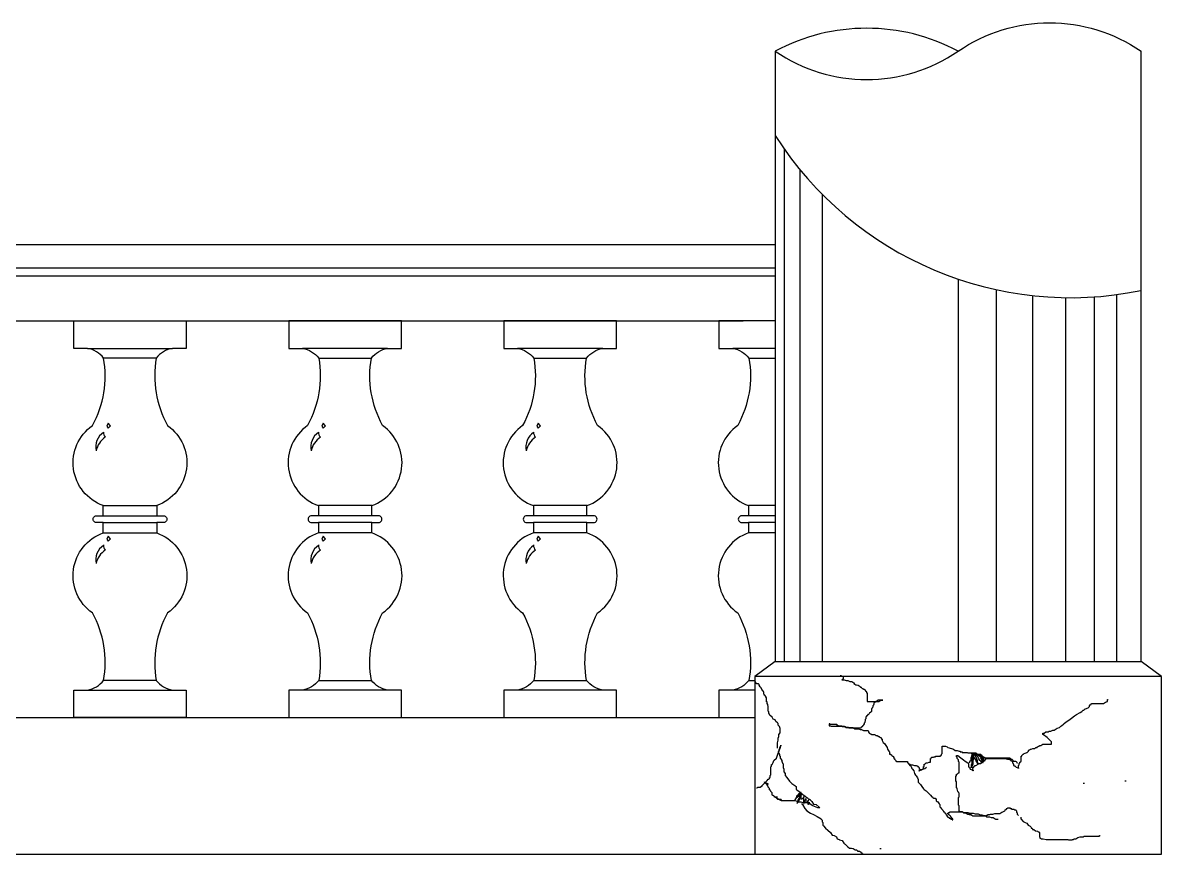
# Model space of a CAD drawing. Header units: metres. Extents: x 658 to 3991, y 3094 to 4311.
# Drawn here: x 2325 to 3991, y 3094 to 4311 of the extents above; entities that cross this region are included whole.
import ezdxf

# ---------------------------------------------------------------- set-up
doc = ezdxf.new("R2010")
doc.units = ezdxf.units.M
for name, color, linetype in [('2', 2, 'Continuous'), ('3', 3, 'Continuous'), ('4', 4, 'Continuous'), ('7', 7, 'Continuous')]:
    doc.layers.add(name, color=color, linetype=linetype)

msp = doc.modelspace()

# ---------------------------------------------------------------- hatches: boundary and pattern name
at = {"layer": '3'}
h = msp.add_hatch(dxfattribs=at)
h.set_pattern_fill('AR-SAND', scale=20)
h.paths.add_polyline_path([(3991.43, 3354.44), (3396.43, 3354.44), (3396.43, 3094.42), (3991.43, 3094.42)])
h.paths.add_polyline_path([(3518.1, 3281.46), (3507.2, 3281.46), (3506.3, 3282.37), (3504.48, 3282.37), (3504.48, 3285.09), (3505.39, 3285.09), (3506.3, 3284.18), (3515.38, 3284.18), (3515.38, 3283.27), (3517.19, 3283.27), (3517.19, 3282.37), (3518.1, 3282.37)])
h.paths.add_polyline_path([(3640.67, 3218.85), (3640.34, 3218.51), (3641.55, 3218.82), (3641.58, 3218.85)])
h.paths.add_polyline_path([(3712.3, 3243.2), (3712.72, 3243.2), (3712.72, 3242.78), (3713.14, 3242.37), (3713.14, 3241.95), (3713.97, 3240.69), (3714.81, 3239.85), (3714.81, 3239.02), (3715.23, 3238.6), (3716.07, 3236.92), (3716.49, 3235.67), (3717.33, 3234.41), (3719, 3232.32), (3719.42, 3231.06), (3720.26, 3228.55), (3721.1, 3227.29), (3721.52, 3226.03), (3721.52, 3227.71), (3721.1, 3228.13), (3721.1, 3228.97), (3720.68, 3229.38), (3720.68, 3231.9), (3720.26, 3232.32), (3720.26, 3233.15), (3719.84, 3233.57), (3719.84, 3234.41), (3719, 3235.67), (3719, 3236.08), (3718.58, 3236.5), (3718.58, 3236.92), (3718.16, 3237.34), (3717.74, 3237.76), (3717.74, 3238.18), (3716.91, 3239.02), (3716.91, 3239.02), (3717.74, 3238.18), (3717.74, 3237.76), (3719, 3236.5), (3719, 3235.67), (3719.84, 3234.41), (3719.84, 3233.57), (3720.26, 3233.15), (3720.26, 3232.32), (3720.68, 3231.9), (3720.68, 3229.38), (3721.1, 3228.97), (3721.1, 3228.13), (3721.52, 3227.71), (3721.52, 3225.67), (3721.62, 3225.73), (3721.1, 3227.29), (3720.26, 3228.55), (3719.42, 3231.06), (3719, 3232.32), (3717.33, 3234.41), (3716.49, 3235.67), (3716.07, 3236.92), (3715.23, 3238.6), (3714.39, 3239.43), (3714.39, 3240.27), (3713.97, 3240.69), (3713.14, 3241.95), (3713.14, 3242.37), (3712.3, 3243.2), (3712.3, 3243.2), (3712.3, 3242.37), (3713.14, 3239.85), (3713.55, 3238.6), (3714.39, 3237.34), (3714.81, 3236.08), (3714.81, 3231.9), (3714.39, 3231.48), (3714.39, 3225.2), (3713.55, 3224.36), (3713.55, 3223.1), (3713.14, 3222.68), (3712.72, 3222.27), (3712.72, 3221.43), (3712.3, 3221.43), (3712.3, 3222.68), (3712.72, 3225.2), (3713.55, 3227.29), (3713.55, 3237.34), (3712.72, 3238.18), (3712.3, 3237.76), (3712.3, 3236.92), (3711.46, 3235.25), (3711.46, 3231.48), (3711.04, 3231.06), (3711.04, 3230.22), (3710.2, 3230.22), (3710.2, 3229.8), (3709.78, 3229.8), (3709.78, 3228.55), (3709.36, 3228.55), (3709.36, 3228.97), (3709.78, 3228.97), (3709.78, 3230.22), (3710.62, 3230.22), (3710.62, 3230.64), (3711.46, 3231.48), (3711.46, 3235.25), (3712.3, 3236.92), (3712.3, 3237.76), (3712.72, 3238.18), (3712.72, 3238.6), (3713.55, 3237.76), (3713.55, 3227.29), (3712.72, 3225.2), (3712.3, 3222.68), (3712.3, 3221.85), (3713.55, 3223.1), (3713.55, 3224.78), (3714.39, 3225.62), (3714.39, 3231.48), (3714.81, 3231.9), (3714.81, 3236.08), (3714.39, 3237.34), (3713.55, 3238.6), (3713.14, 3239.85), (3712.3, 3242.37), (3712.3, 3243.2)])
h.paths.add_polyline_path([(3430.71, 3244.81), (3430.71, 3247.53), (3431.61, 3247.53), (3431.61, 3250.25), (3432.52, 3251.16), (3432.52, 3252.06), (3433.43, 3252.97), (3432.52, 3249.34)])
h.paths.add_polyline_path([(3461.25, 3183.15), (3460.95, 3182.25), (3461.85, 3182.25), (3462.16, 3183.15)])

# ---------------------------------------------------------------- linework, layer by layer
for p, q in [((3635.38, 3217.28), (3644.3, 3219.5)), ((3644.3, 3219.5), (3646.53, 3221.73))]:
    msp.add_line(p, q)
at = {"layer": '2'}
msp.add_line((3425.41, 3376.34), (3960.41, 3376.34), dxfattribs=at)
for points in [[(3425.41, 4269.25), (3425.41, 3376.34), (3395.41, 3354.44), (3395.41, 3094.42), (3990.41, 3094.42), (3990.41, 3354.44), (3960.41, 3376.34), (3960.41, 4269.25)], [(1253.24, 3294.42), (3348.29, 3294.42)], [(658.24, 3094.42), (3990.41, 3094.42)]]:
    msp.add_lwpolyline(points, dxfattribs=at)
at = {"layer": '3'}
for p, q in [((3438.51, 4126.22), (3438.51, 3376.34)), ((3461.25, 4096.23), (3461.25, 3376.34)), ((3494.12, 4059.78), (3494.12, 3376.34)), ((1223.24, 3952.33), (3425.41, 3952.33)), ((1223.24, 3940.33), (3425.41, 3940.33)), ((3692.91, 3935.67), (3692.91, 3376.34)), ((3748.53, 3920.24), (3748.53, 3376.34)), ((3801.72, 3911.58), (3801.72, 3376.34)), ((3850.15, 3908.6), (3850.15, 3376.34)), ((3891.7, 3909.71), (3891.7, 3376.34)), ((3924.58, 3912.99), (3924.58, 3376.34)), ((2520.12, 3820.28), (2443.12, 3820.28)), ((2757.72, 3820.28), (2834.72, 3820.28)), ((3072.32, 3820.28), (3149.32, 3820.28)), ((3386.91, 3820.28), (3425.41, 3820.28)), ((2442.53, 3589.42), (2520.72, 3589.42)), ((2835.31, 3589.42), (2757.12, 3589.42)), ((3149.91, 3589.42), (3071.72, 3589.42)), ((3425.41, 3589.42), (3386.32, 3589.42)), ((2442.53, 3579.42), (2520.72, 3579.42)), ((2835.31, 3579.42), (2757.12, 3579.42)), ((3149.91, 3579.42), (3071.72, 3579.42)), ((3425.41, 3579.42), (3386.32, 3579.42)), ((2520.12, 3348.56), (2443.12, 3348.56)), ((2757.72, 3348.56), (2834.72, 3348.56)), ((3072.32, 3348.56), (3149.32, 3348.56)), ((3386.91, 3348.56), (3395.41, 3348.56))]:
    msp.add_line(p, q, dxfattribs=at)
msp.add_lwpolyline([(3692.91, 4269.25, 0.25), (3425.41, 4269.25, 0.31), (3692.91, 4269.25, -0.31), (3960.41, 4269.25, -0.31)], format="xyb", dxfattribs=at)
for points in [[(2447.76, 3720.43), (2449.57, 3717.4), (2452.9, 3721.03), (2449.57, 3724.96), (2447.76, 3720.43)], [(2762.35, 3720.43), (2764.17, 3717.4), (2767.5, 3721.03), (2764.17, 3724.96), (2762.35, 3720.43)], [(3076.95, 3720.43), (3078.77, 3717.4), (3082.1, 3721.03), (3078.77, 3724.96), (3076.95, 3720.43)], [(2447.76, 3555.21), (2449.57, 3552.18), (2452.9, 3555.81), (2449.57, 3559.74), (2447.76, 3555.21)], [(2762.35, 3555.21), (2764.17, 3552.18), (2767.5, 3555.81), (2764.17, 3559.74), (2762.35, 3555.21)], [(3076.95, 3555.21), (3078.77, 3552.18), (3082.1, 3555.81), (3078.77, 3559.74), (3076.95, 3555.21)], [(3560.44, 3329.13), (3560.44, 3330.04), (3559.54, 3330.04), (3559.54, 3331.85), (3558.63, 3331.85), (3558.63, 3332.76), (3557.72, 3332.76), (3557.72, 3333.66), (3556.81, 3333.66), (3556.81, 3334.57), (3555.91, 3334.57), (3555.91, 3335.48), (3555, 3335.48), (3554.09, 3336.38), (3553.18, 3336.38), (3552.28, 3337.29), (3551.37, 3338.2), (3550.46, 3338.2), (3549.56, 3339.1), (3546.83, 3340.92), (3544.11, 3341.82), (3543.2, 3341.82), (3542.3, 3342.73), (3541.39, 3342.73), (3541.39, 3344.54), (3540.48, 3344.54), (3539.58, 3345.45), (3538.67, 3345.45), (3537.76, 3346.36), (3535.04, 3346.36), (3532.32, 3348.17), (3529.6, 3348.17), (3526.87, 3349.08), (3523.25, 3349.08), (3523.25, 3349.98), (3524.15, 3349.98), (3524.15, 3350.89), (3525.06, 3350.89), (3525.06, 3353.61), (3524.15, 3353.61), (3524.15, 3354.52), (3522.34, 3354.52), (3522.34, 3355.42), (3521.43, 3355.42), (3521.43, 3356.33)], [(3428.89, 3249.34), (3428.89, 3257.5), (3429.8, 3261.13), (3429.8, 3263.85), (3430.71, 3266.57), (3430.71, 3269.29), (3432.52, 3272.01), (3432.52, 3278.36), (3431.61, 3281.08), (3429.8, 3282.89), (3429.8, 3285.61), (3428.89, 3286.52), (3426.17, 3288.33), (3425.26, 3291.05), (3422.54, 3291.96), (3420.73, 3294.68), (3418, 3297.4), (3417.1, 3298.3), (3417.1, 3299.21), (3416.19, 3300.12), (3416.19, 3302.84), (3415.28, 3303.74), (3415.28, 3311), (3414.38, 3311.9), (3414.38, 3313.72), (3413.47, 3313.72), (3413.47, 3317.34), (3412.56, 3317.34), (3412.56, 3323.69), (3411.65, 3323.69), (3411.65, 3325.5), (3410.75, 3325.5), (3410.75, 3326.41), (3409.84, 3326.41), (3409.84, 3327.32), (3408.93, 3328.22), (3408.93, 3331.85), (3408.02, 3331.85), (3408.02, 3332.76), (3407.12, 3332.76), (3407.12, 3333.66), (3406.21, 3333.66), (3406.21, 3334.57), (3404.4, 3338.2), (3403.49, 3339.1), (3401.67, 3341.82), (3401.67, 3342.73), (3400.77, 3343.64), (3398.05, 3343.64), (3398.05, 3344.54), (3396.23, 3344.54), (3396.23, 3346.36), (3397.14, 3346.36)], [(3559.86, 3329.55), (3559.86, 3317.75), (3577.12, 3317.75), (3579.84, 3319.57), (3582.56, 3319.57), (3576.21, 3319.57), (3573.48, 3317.75), (3572.58, 3317.75), (3571.67, 3316.85), (3570.76, 3316.85), (3570.76, 3315.94), (3569.85, 3315.94), (3569.85, 3313.22), (3568.94, 3313.22), (3568.94, 3312.31), (3568.04, 3311.4), (3568.04, 3309.59), (3567.13, 3308.68), (3567.13, 3307.77), (3566.22, 3306.87), (3566.22, 3303.24), (3565.31, 3302.33), (3563.5, 3300.51), (3562.59, 3299.61), (3561.68, 3298.7), (3560.77, 3298.7), (3560.77, 3297.79), (3559.86, 3297.79), (3559.86, 3296.88), (3558.96, 3296.88), (3558.96, 3295.07), (3558.05, 3295.07), (3558.05, 3292.35), (3557.14, 3291.44), (3557.14, 3288.72), (3556.23, 3287.81), (3556.23, 3286.9), (3555.32, 3286), (3555.32, 3284.18), (3554.42, 3284.18), (3554.42, 3283.27), (3553.51, 3282.37), (3553.51, 3281.46), (3552.6, 3281.46), (3552.6, 3280.55), (3551.69, 3280.55), (3551.69, 3279.64), (3550.78, 3279.64), (3550.78, 3278.74), (3533.53, 3278.74), (3532.63, 3279.64), (3528.99, 3279.64), (3528.09, 3280.55), (3523.55, 3280.55), (3522.64, 3281.46), (3518.1, 3281.46), (3518.1, 3282.37), (3517.19, 3282.37), (3517.19, 3283.27), (3515.38, 3283.27), (3515.38, 3284.18), (3506.3, 3284.18), (3505.39, 3285.09), (3504.48, 3285.09), (3504.48, 3282.37), (3506.3, 3282.37), (3507.2, 3281.46), (3526.27, 3281.46), (3528.99, 3279.64), (3538.98, 3279.64), (3541.71, 3277.83), (3547.15, 3277.83), (3549.88, 3276.92), (3551.69, 3276.92), (3554.42, 3275.11), (3560.77, 3275.11), (3561.68, 3274.2), (3561.68, 3272.39), (3562.59, 3272.39), (3562.59, 3271.48), (3563.5, 3271.48), (3564.4, 3270.57), (3565.31, 3270.57), (3566.22, 3269.66), (3570.76, 3269.66), (3571.67, 3268.76), (3572.58, 3267.85), (3574.39, 3267.85), (3575.3, 3266.94), (3577.12, 3266.94), (3577.12, 3266.03), (3578.02, 3266.03), (3578.93, 3265.13), (3579.84, 3265.13), (3580.75, 3264.22), (3580.75, 3262.4), (3581.65, 3262.4), (3581.65, 3260.59), (3583.47, 3257.87), (3585.29, 3256.05), (3588.92, 3250.61), (3589.83, 3247.89), (3591.64, 3245.16), (3592.55, 3244.26), (3592.55, 3240.63), (3594.37, 3240.63), (3594.37, 3239.72), (3595.27, 3239.72), (3595.27, 3238.81), (3596.18, 3238.81), (3597.09, 3237.9), (3598, 3237.9), (3598, 3237), (3598.91, 3237), (3598.91, 3234.28), (3599.81, 3234.28), (3599.81, 3233.37), (3600.72, 3232.46), (3601.63, 3231.55), (3601.63, 3230.65), (3602.54, 3230.65), (3602.54, 3229.74), (3618.88, 3229.74), (3618.88, 3227.92), (3619.79, 3227.92), (3619.79, 3227.02), (3620.7, 3227.02), (3620.7, 3226.11), (3622.51, 3224.29), (3623.42, 3223.39), (3624.33, 3222.48), (3625.24, 3219.76), (3626.14, 3218.85), (3627.96, 3216.13), (3628.87, 3212.5), (3630.68, 3209.78), (3631.59, 3208.87), (3633.41, 3206.15), (3634.32, 3203.42), (3634.32, 3199.79), (3637.95, 3196.16), (3639.76, 3193.44), (3642.49, 3189.81), (3643.39, 3188.91), (3646.12, 3187.09), (3647.03, 3186.18), (3648.84, 3184.37), (3652.47, 3180.74), (3654.29, 3178.02), (3655.2, 3178.02), (3655.2, 3177.11), (3656.11, 3177.11), (3657.01, 3176.2), (3659.74, 3176.2), (3659.74, 3175.29), (3660.65, 3175.29), (3660.65, 3172.57), (3661.55, 3171.67), (3662.46, 3171.67), (3663.37, 3170.76), (3665.19, 3168.04), (3666.09, 3167.13), (3666.09, 3163.5), (3667, 3162.59), (3668.82, 3160.78), (3669.73, 3159.87), (3670.63, 3158.96), (3670.63, 3158.05), (3671.54, 3157.15), (3671.54, 3156.24), (3672.45, 3156.24), (3673.36, 3155.33), (3673.36, 3154.42), (3674.26, 3154.42), (3674.26, 3153.52), (3675.17, 3153.52), (3675.17, 3152.61), (3676.08, 3151.7), (3676.08, 3150.8), (3676.99, 3150.8), (3676.99, 3148.98), (3677.9, 3148.98), (3678.8, 3148.07), (3679.71, 3148.07), (3679.71, 3147.17), (3681.53, 3147.17), (3681.53, 3146.26), (3682.44, 3146.26), (3682.44, 3145.35), (3684.25, 3145.35), (3684.25, 3144.44), (3685.16, 3144.44), (3685.16, 3146.26), (3684.25, 3146.26), (3684.25, 3147.17), (3683.34, 3147.17), (3683.34, 3148.07), (3682.44, 3148.98), (3682.44, 3149.89), (3681.53, 3149.89), (3679.71, 3151.7), (3678.8, 3151.7), (3678.8, 3153.52), (3677.9, 3153.52), (3677.9, 3154.42), (3678.8, 3154.42), (3678.8, 3155.33), (3680.62, 3155.33), (3680.62, 3156.24), (3698.78, 3156.24), (3703.32, 3155.33), (3707.86, 3155.33), (3708.77, 3154.42), (3715.12, 3154.42), (3717.85, 3153.52), (3722.39, 3153.52), (3725.11, 3151.7), (3727.83, 3151.7), (3730.56, 3150.8), (3732.37, 3150.8), (3735.1, 3148.98), (3738.73, 3148.98), (3741.45, 3148.07), (3744.18, 3148.07), (3746.9, 3146.26), (3747.81, 3145.35), (3751.44, 3145.35)], [(3781.4, 3150.8), (3780.49, 3151.7), (3780.49, 3152.61), (3779.59, 3152.61), (3779.59, 3154.42), (3778.68, 3155.33), (3778.68, 3157.15), (3777.77, 3158.05), (3777.77, 3158.96), (3775.95, 3158.96), (3775.05, 3159.87), (3771.41, 3159.87), (3771.41, 3160.78), (3769.6, 3160.78), (3769.6, 3161.68), (3765.06, 3161.68), (3764.15, 3160.78), (3763.24, 3160.78), (3763.24, 3159.87), (3761.43, 3158.05), (3760.52, 3157.15), (3756.89, 3155.33), (3754.16, 3153.52), (3745.99, 3153.52), (3743.27, 3152.61), (3739.64, 3152.61), (3738.73, 3151.7), (3736, 3151.7), (3736, 3150.8), (3734.19, 3150.8), (3733.28, 3149.89), (3714.21, 3149.89), (3713.31, 3150.8), (3712.4, 3150.8), (3712.4, 3151.7), (3709.67, 3151.7), (3708.77, 3152.61), (3706.95, 3152.61), (3706.04, 3153.52), (3705.13, 3153.52), (3704.23, 3154.42), (3701.5, 3154.42), (3698.78, 3156.24), (3696.06, 3156.24), (3695.15, 3157.15), (3694.24, 3157.15), (3694.24, 3165.31), (3693.33, 3166.22), (3693.33, 3177.11), (3694.24, 3178.02), (3694.24, 3183.46), (3693.33, 3184.37), (3693.33, 3185.28), (3692.42, 3186.18), (3691.52, 3189.81), (3691.52, 3190.72), (3690.61, 3191.63), (3690.61, 3200.7), (3689.7, 3200.7), (3689.7, 3208.87), (3690.61, 3208.87), (3690.61, 3211.59), (3691.52, 3211.59), (3692.42, 3212.5), (3693.33, 3213.41), (3694.24, 3213.41), (3694.24, 3228.83), (3693.33, 3229.74), (3693.33, 3232.46), (3691.52, 3234.28), (3691.52, 3236.09), (3690.61, 3237), (3690.61, 3238.81), (3692.42, 3238.81), (3696.96, 3235.18), (3700.6, 3232.46), (3703.32, 3230.65), (3706.95, 3227.92), (3707.86, 3227.02), (3707.86, 3222.48), (3708.77, 3221.57), (3709.67, 3221.57), (3710.58, 3218.85), (3713.31, 3217.94), (3714.21, 3217.94), (3715.12, 3217.03), (3715.12, 3216.13), (3714.21, 3216.13), (3714.21, 3219.76), (3715.12, 3220.66), (3715.12, 3221.57), (3716.03, 3221.57), (3716.03, 3222.48), (3716.94, 3222.48), (3716.94, 3223.39), (3717.85, 3224.29), (3718.75, 3224.29), (3722.39, 3226.11), (3723.29, 3227.02), (3726.02, 3227.02), (3726.93, 3227.92), (3729.65, 3229.74), (3731.47, 3231.55), (3732.37, 3231.55), (3732.37, 3232.46), (3733.28, 3233.37), (3733.28, 3234.28), (3760.52, 3234.28), (3765.06, 3233.37), (3768.69, 3233.37), (3768.69, 3232.46), (3769.6, 3232.46), (3769.6, 3231.55), (3770.51, 3231.55), (3771.41, 3230.65), (3772.32, 3230.65), (3772.32, 3227.92), (3773.23, 3227.02), (3773.23, 3226.11), (3774.14, 3226.11), (3774.14, 3224.29), (3775.05, 3223.39), (3775.95, 3223.39), (3777.77, 3221.57), (3780.49, 3220.66), (3781.4, 3220.66), (3781.4, 3219.76), (3781.4, 3224.29), (3782.31, 3225.2), (3782.31, 3227.02), (3783.22, 3227.92), (3783.22, 3228.83), (3784.13, 3228.83), (3784.13, 3229.74), (3785.03, 3229.74), (3785.03, 3237.9), (3785.94, 3237.9), (3785.94, 3238.81), (3786.85, 3239.72), (3787.76, 3240.63), (3788.67, 3240.63), (3789.57, 3241.53), (3792.3, 3242.44), (3793.21, 3243.35), (3794.11, 3243.35), (3795.02, 3244.26), (3795.93, 3245.16), (3795.93, 3246.07), (3796.84, 3246.98), (3797.74, 3246.98), (3798.65, 3247.89), (3799.56, 3247.89), (3802.28, 3248.79), (3805.01, 3248.79), (3805.92, 3249.7), (3806.82, 3250.61), (3808.64, 3250.61), (3808.64, 3251.52), (3809.55, 3251.52), (3810.46, 3252.42), (3811.36, 3252.42), (3812.27, 3253.33), (3814.09, 3253.33), (3816.81, 3255.14), (3829.52, 3255.14), (3829.52, 3258.77), (3826.8, 3261.5), (3823.17, 3265.13), (3817.72, 3268.76), (3816.81, 3269.66), (3816.81, 3271.48), (3818.63, 3271.48), (3821.35, 3273.29), (3824.98, 3273.29), (3825.89, 3274.2), (3828.61, 3274.2), (3831.34, 3276.01), (3834.06, 3276.01), (3834.97, 3276.92), (3837.69, 3278.74), (3841.33, 3279.64), (3843.14, 3281.46), (3844.05, 3282.37), (3847.68, 3285.09), (3848.59, 3286), (3852.22, 3288.72), (3854.95, 3290.53), (3858.58, 3293.26), (3863.12, 3296.88), (3865.84, 3298.7), (3871.29, 3301.42), (3874.01, 3303.24), (3875.83, 3305.05), (3876.74, 3305.05), (3877.64, 3305.96), (3878.55, 3306.87), (3879.46, 3306.87), (3883.09, 3308.68), (3884.91, 3310.5), (3884.91, 3311.4), (3886.72, 3313.22), (3887.63, 3313.22), (3887.63, 3314.13), (3888.54, 3315.03), (3905.79, 3315.03), (3908.51, 3316.85), (3911.24, 3317.75), (3911.24, 3320.48), (3912.15, 3320.48)], [(3398.05, 3191.31), (3398.95, 3191.31), (3399.86, 3192.22), (3403.49, 3192.22), (3405.3, 3194.03), (3406.21, 3194.03), (3406.21, 3194.94), (3408.02, 3196.75), (3411.65, 3200.38), (3412.56, 3201.29), (3413.47, 3202.19), (3415.28, 3204.01), (3416.19, 3204.01), (3417.1, 3204.91), (3417.1, 3206.73), (3418, 3206.73), (3418, 3209.45), (3418.91, 3210.35), (3418.91, 3222.14), (3419.82, 3223.05), (3419.82, 3225.77), (3420.73, 3225.77), (3422.54, 3228.49), (3423.45, 3231.21), (3427.08, 3234.83), (3428.89, 3239.37), (3430.71, 3244.81), (3432.52, 3249.34), (3433.43, 3252.97), (3433.43, 3253.88), (3433.43, 3252.97), (3432.52, 3252.06), (3432.52, 3251.16), (3431.61, 3250.25), (3431.61, 3247.53), (3430.71, 3247.53), (3430.71, 3244.81), (3429.8, 3244.81), (3429.8, 3243), (3431.61, 3240.27), (3431.61, 3238.46), (3432.52, 3237.55), (3432.52, 3234.83), (3433.43, 3233.93), (3435.24, 3231.21), (3435.24, 3230.3), (3436.15, 3227.58), (3437.06, 3226.67), (3437.06, 3221.23), (3437.96, 3218.51), (3437.96, 3214.89), (3439.78, 3212.17), (3439.78, 3209.45), (3442.5, 3206.73), (3446.13, 3201.29), (3449.76, 3197.66), (3454.29, 3194.94), (3455.2, 3194.03), (3456.11, 3193.13), (3456.11, 3189.5), (3457.02, 3188.59), (3460.65, 3185.87), (3461.55, 3184.97), (3465.18, 3182.25), (3466.09, 3181.34), (3468.81, 3179.53), (3469.72, 3178.62), (3472.44, 3176.81), (3473.35, 3175.9), (3474.25, 3174.99), (3476.07, 3174.99), (3476.07, 3174.09), (3476.98, 3173.18), (3477.88, 3172.27), (3478.79, 3171.37), (3481.51, 3167.74), (3485.14, 3166.83), (3489.68, 3163.21), (3490.58, 3162.3), (3487.86, 3162.3), (3485.14, 3163.21), (3480.6, 3165.02), (3475.16, 3168.65), (3472.44, 3169.55), (3469.72, 3169.55), (3467, 3171.37), (3467, 3168.65), (3467.9, 3168.65), (3467, 3169.55), (3466.09, 3169.55), (3463.37, 3170.46), (3459.74, 3170.46), (3455.2, 3172.27), (3434.34, 3172.27), (3431.61, 3174.09), (3428.89, 3174.99), (3427.98, 3175.9), (3427.98, 3178.62), (3427.98, 3175.9), (3428.89, 3174.99), (3433.43, 3174.99), (3434.34, 3174.09), (3431.61, 3174.09), (3430.71, 3174.99), (3429.8, 3174.99), (3428.89, 3175.9), (3427.98, 3175.9), (3427.98, 3176.81), (3426.17, 3176.81), (3426.17, 3177.71), (3424.36, 3177.71), (3424.36, 3178.62), (3423.45, 3179.53), (3422.54, 3179.53), (3422.54, 3180.43), (3421.63, 3180.43), (3421.63, 3181.34), (3420.73, 3181.34), (3420.73, 3184.06), (3418.91, 3185.87), (3418.91, 3186.78), (3418, 3187.69), (3418, 3188.59), (3417.1, 3188.59), (3417.1, 3190.41), (3416.19, 3191.31), (3415.28, 3192.22), (3415.28, 3193.13), (3414.38, 3194.03), (3414.38, 3194.94), (3413.47, 3194.94), (3413.47, 3195.85), (3411.65, 3197.66), (3410.75, 3198.57), (3409.84, 3199.47), (3409.84, 3200.38), (3409.84, 3199.47), (3410.75, 3199.47), (3410.75, 3198.57), (3412.56, 3198.57), (3412.56, 3197.66), (3414.38, 3197.66), (3415.28, 3196.75), (3414.38, 3196.75)], [(3621.6, 3226.11), (3622.51, 3226.11), (3623.42, 3225.2), (3626.14, 3225.2), (3628.87, 3224.29), (3631.59, 3224.29), (3632.5, 3223.39), (3633.41, 3223.39), (3633.41, 3222.48), (3634.32, 3222.48), (3635.22, 3221.57), (3635.22, 3220.66), (3636.13, 3220.66), (3636.13, 3219.76), (3637.04, 3218.85), (3637.04, 3216.13), (3635.22, 3216.13), (3636.13, 3216.13), (3638.86, 3217.94), (3639.76, 3217.94), (3640.67, 3218.85), (3641.58, 3218.85), (3642.49, 3219.76), (3642.49, 3222.48), (3643.39, 3222.48), (3643.39, 3226.11), (3644.3, 3226.11), (3645.21, 3227.02), (3646.12, 3227.92), (3647.93, 3227.92), (3650.66, 3228.83), (3652.47, 3228.83), (3652.47, 3234.28), (3653.38, 3234.28), (3653.38, 3235.18), (3654.29, 3236.09), (3657.01, 3236.09), (3657.92, 3237), (3659.74, 3237), (3659.74, 3237.9), (3667, 3237.9), (3667, 3238.81), (3667.91, 3238.81), (3668.82, 3239.72), (3668.82, 3240.63), (3669.73, 3241.53), (3669.73, 3252.42), (3674.26, 3252.42), (3676.99, 3251.52), (3677.9, 3250.61), (3683.34, 3248.79), (3686.07, 3247.89), (3688.79, 3246.07), (3691.52, 3246.07), (3694.24, 3245.16), (3696.06, 3245.16), (3696.06, 3244.26), (3698.78, 3244.26), (3698.78, 3243.35), (3706.04, 3243.35), (3706.95, 3242.44), (3718.75, 3242.44), (3721.48, 3240.63), (3726.02, 3240.63), (3726.02, 3239.72), (3726.93, 3239.72), (3727.83, 3238.81), (3728.74, 3237.9), (3729.65, 3237), (3730.56, 3237), (3730.56, 3236.09), (3731.47, 3235.18), (3732.37, 3235.18), (3728.74, 3235.18), (3768.69, 3235.18), (3768.69, 3234.28), (3769.6, 3234.28), (3770.51, 3233.37), (3771.41, 3233.37), (3772.32, 3232.46), (3773.23, 3231.55), (3774.14, 3230.65), (3776.86, 3230.65), (3777.77, 3229.74), (3778.68, 3228.83), (3778.68, 3227.92), (3779.59, 3227.92)], [(3728.22, 3237.76), (3728.64, 3237.76), (3728.64, 3237.34), (3729.06, 3236.92), (3729.06, 3235.67), (3729.48, 3235.25), (3729.48, 3233.99), (3729.9, 3233.57), (3729.9, 3232.32), (3730.31, 3231.9), (3730.31, 3231.48), (3731.15, 3231.48), (3731.15, 3231.06), (3729.9, 3231.06), (3729.06, 3232.32), (3729.06, 3232.73), (3728.64, 3233.15), (3728.22, 3233.57), (3728.22, 3233.99), (3727.8, 3234.41), (3726.96, 3235.67), (3726.96, 3236.5), (3726.54, 3236.92), (3726.54, 3237.34), (3726.12, 3237.76), (3725.71, 3238.18), (3725.29, 3239.43), (3724.03, 3239.85), (3723.61, 3240.27), (3723.19, 3240.27), (3722.77, 3240.69), (3722.77, 3240.27), (3723.19, 3240.27), (3724.45, 3239.85), (3724.87, 3239.43), (3726.54, 3238.18), (3727.8, 3237.34), (3728.22, 3236.92), (3728.64, 3236.5), (3728.64, 3231.9), (3729.06, 3231.9), (3729.06, 3228.55), (3729.48, 3228.55), (3729.48, 3228.97), (3729.06, 3229.38), (3728.22, 3231.48), (3727.8, 3232.73), (3726.12, 3235.25), (3725.71, 3236.5), (3725.29, 3236.92), (3724.87, 3237.34), (3724.45, 3237.76), (3724.03, 3237.76), (3723.61, 3238.18), (3723.19, 3238.18), (3722.77, 3238.6), (3722.35, 3239.02), (3721.93, 3239.02), (3720.68, 3239.85), (3720.26, 3240.27), (3719.84, 3240.27), (3719.84, 3240.69), (3719, 3240.69), (3719, 3241.11), (3718.58, 3241.11), (3719, 3241.11), (3719.42, 3240.69), (3721.93, 3239.85), (3723.19, 3239.43), (3725.71, 3237.76), (3726.12, 3237.34), (3726.96, 3236.5), (3726.96, 3235.67), (3727.38, 3235.67), (3727.38, 3233.57), (3727.8, 3233.57), (3727.8, 3230.22), (3728.22, 3229.8), (3728.22, 3228.55), (3727.38, 3228.55), (3726.96, 3228.97), (3726.12, 3230.22), (3724.87, 3231.48), (3723.19, 3233.99), (3722.35, 3236.08), (3720.68, 3237.76), (3720.26, 3238.18), (3719, 3239.02), (3719, 3239.43), (3718.58, 3239.85), (3718.16, 3239.85), (3717.74, 3240.27), (3717.33, 3240.27), (3717.33, 3240.69), (3716.91, 3240.69), (3716.49, 3241.11), (3716.07, 3241.11), (3715.65, 3241.53), (3715.23, 3241.53), (3715.23, 3241.95), (3714.39, 3241.95), (3714.39, 3242.37), (3713.97, 3242.37), (3713.97, 3242.78), (3713.97, 3241.95), (3714.39, 3241.53), (3714.81, 3241.11), (3715.65, 3239.85), (3716.91, 3239.02), (3717.33, 3238.6), (3717.74, 3238.18), (3717.74, 3237.76), (3718.16, 3237.34), (3718.58, 3236.92), (3718.58, 3236.5), (3719, 3236.08), (3719, 3235.67), (3719.84, 3234.41), (3719.84, 3233.57), (3720.26, 3233.15), (3720.26, 3232.32), (3720.68, 3231.9), (3720.68, 3229.38), (3721.1, 3228.97), (3721.1, 3228.13), (3721.52, 3227.71), (3721.52, 3226.03), (3721.1, 3227.29), (3720.26, 3228.55), (3719.42, 3231.06), (3719, 3232.32), (3717.33, 3234.41), (3716.49, 3235.67), (3716.07, 3236.92), (3715.23, 3238.6), (3714.81, 3239.02), (3714.81, 3239.43), (3714.39, 3239.85), (3714.39, 3240.27), (3713.97, 3240.69), (3713.14, 3241.95), (3713.14, 3242.37), (3712.72, 3242.78), (3712.72, 3243.2), (3712.3, 3243.2), (3712.3, 3242.37), (3713.14, 3239.85), (3713.55, 3238.6), (3714.39, 3237.34), (3714.81, 3236.08), (3714.81, 3231.9), (3714.39, 3231.48), (3714.39, 3225.62), (3713.97, 3225.2), (3713.97, 3224.78), (3713.55, 3224.36), (3713.55, 3223.1), (3713.14, 3222.68), (3712.72, 3222.27), (3712.72, 3221.43), (3712.3, 3221.43), (3712.3, 3220.59), (3712.3, 3222.68), (3712.72, 3225.2), (3713.55, 3227.29), (3713.55, 3237.34), (3713.14, 3237.76), (3713.14, 3238.18), (3712.72, 3238.6), (3712.72, 3238.18), (3712.3, 3237.76), (3712.3, 3236.92), (3711.46, 3235.25), (3711.46, 3231.48), (3711.04, 3231.06), (3711.04, 3230.64), (3710.62, 3230.64), (3710.62, 3230.22), (3710.2, 3230.22), (3710.2, 3229.8), (3709.78, 3229.8), (3709.78, 3228.97), (3709.36, 3228.97), (3709.36, 3228.55), (3708.94, 3228.55), (3708.94, 3228.13)], [(3475.16, 3170.46), (3475.16, 3167.74), (3474.25, 3167.74), (3474.25, 3166.83), (3473.35, 3166.83), (3473.35, 3173.18), (3473.35, 3172.27), (3472.44, 3171.37), (3472.44, 3169.55), (3470.62, 3169.55), (3470.62, 3175.9), (3469.72, 3174.99), (3469.72, 3174.09), (3468.81, 3173.18), (3467.9, 3172.27), (3467.9, 3171.37), (3467, 3171.37), (3467, 3170.46), (3467, 3178.62), (3467, 3177.71), (3466.09, 3176.81), (3465.18, 3175.9), (3464.27, 3174.99), (3463.37, 3174.99), (3463.37, 3183.15), (3463.37, 3181.34), (3461.55, 3175.9), (3459.74, 3173.18), (3458.83, 3170.46), (3457.92, 3169.55), (3457.02, 3168.65), (3457.92, 3169.55), (3457.92, 3170.46), (3458.83, 3173.18), (3460.65, 3176.81), (3461.55, 3177.71), (3461.55, 3182.25), (3462.46, 3182.25), (3462.46, 3184.97), (3463.37, 3184.97), (3462.46, 3184.06), (3461.55, 3181.34), (3460.65, 3180.43), (3459.74, 3179.53), (3459.74, 3178.62), (3458.83, 3178.62), (3457.92, 3177.71), (3457.02, 3177.71), (3457.02, 3176.81), (3457.02, 3179.53), (3458.83, 3181.34), (3460.65, 3183.15), (3461.55, 3183.15), (3461.55, 3184.06), (3460.65, 3181.34), (3458.83, 3178.62), (3456.11, 3176.81), (3454.29, 3174.09), (3454.29, 3173.18), (3453.39, 3173.18), (3453.39, 3172.27), (3452.48, 3172.27)], [(3464.27, 3168.65), (3464.27, 3167.74), (3465.18, 3166.83), (3468.81, 3161.39), (3471.53, 3157.77), (3476.98, 3154.14), (3481.51, 3152.33), (3486.96, 3149.61), (3492.4, 3145.98), (3493.31, 3145.07), (3494.21, 3144.17), (3494.21, 3141.45), (3495.12, 3140.54), (3495.12, 3136.91), (3496.03, 3136.01), (3498.75, 3132.38), (3502.38, 3129.66), (3506.01, 3126.03), (3508.73, 3122.4), (3511.45, 3121.5), (3515.08, 3119.68), (3515.99, 3116.96), (3518.71, 3116.06), (3519.62, 3115.15), (3523.25, 3114.24), (3525.97, 3110.62), (3526.87, 3109.71), (3527.78, 3108.8), (3530.5, 3106.08), (3531.41, 3105.18), (3534.13, 3103.36), (3536.85, 3103.36), (3539.58, 3102.46), (3542.3, 3100.64), (3544.11, 3100.64), (3545.02, 3099.74), (3545.93, 3099.74), (3545.93, 3098.83), (3548.65, 3098.83), (3549.56, 3097.92), (3550.46, 3097.92), (3550.46, 3097.02), (3551.37, 3097.02), (3551.37, 3096.11), (3552.28, 3096.11), (3552.28, 3095.2), (3553.18, 3095.2), (3553.18, 3094.3), (3554.09, 3094.3)], [(3784.53, 3148.7), (3784.53, 3145.98), (3788.16, 3142.35), (3790.88, 3140.54), (3793.6, 3139.63), (3795.42, 3136.91), (3798.14, 3135.1), (3799.05, 3134.19), (3799.96, 3133.29), (3799.96, 3132.38), (3800.86, 3132.38), (3801.77, 3131.47), (3801.77, 3130.57), (3803.58, 3130.57), (3806.31, 3128.75), (3809.03, 3127.85), (3809.93, 3126.94), (3810.84, 3126.94), (3811.75, 3126.03), (3811.75, 3119.68), (3812.66, 3118.78), (3812.66, 3117.87), (3813.56, 3117.87), (3814.47, 3116.96), (3817.19, 3116.96), (3821.73, 3116.06), (3853.48, 3116.06), (3854.39, 3115.15), (3859.83, 3115.15), (3859.83, 3116.06), (3861.65, 3116.06), (3862.56, 3116.96), (3865.28, 3116.96), (3868, 3118.78), (3871.63, 3119.68), (3876.16, 3119.68), (3877.07, 3120.59), (3899.75, 3120.59), (3899.75, 3121.5), (3900.66, 3121.5)]]:
    msp.add_lwpolyline(points, dxfattribs=at)
for centre, radius, start, end in [((3857.31, 4420.27), 511.73, 212.44, 281.62), ((2457.01, 3690.14), 25.55, 123.84, 192.36), ((2462.08, 3678.59), 30.63, 122.65, 168.54), ((2452.98, 3711.37), 10.2, 176.44, 223.23), ((2771.61, 3690.14), 25.55, 123.84, 192.36), ((2776.67, 3678.59), 30.63, 122.65, 168.54), ((2767.58, 3711.37), 10.2, 176.44, 223.23), ((3086.21, 3690.14), 25.55, 123.84, 192.36), ((3091.27, 3678.59), 30.63, 122.65, 168.54), ((3082.17, 3711.37), 10.2, 176.44, 223.23), ((2457.01, 3524.93), 25.55, 123.84, 192.36), ((2462.08, 3513.37), 30.63, 122.65, 168.54), ((2452.98, 3546.15), 10.2, 176.44, 223.23), ((2771.61, 3524.93), 25.55, 123.84, 192.36), ((2776.67, 3513.37), 30.63, 122.65, 168.54), ((2767.58, 3546.15), 10.2, 176.44, 223.23), ((3086.21, 3524.93), 25.55, 123.84, 192.36), ((3091.27, 3513.37), 30.63, 122.65, 168.54), ((3082.17, 3546.15), 10.2, 176.44, 223.23)]:
    msp.add_arc(centre, radius, start, end, dxfattribs=at)
at = {"layer": '4'}
msp.add_line((3990.41, 3354.44), (3395.41, 3354.44), dxfattribs=at)
for points in [[(1223.24, 3986.25), (3425.41, 3986.25)], [(1223.24, 3874.42), (3378.29, 3874.42)]]:
    msp.add_lwpolyline(points, dxfattribs=at)
for points in [[(2442.53, 3589.42), (2442.53, 3604.42, -0.61), (2426.77, 3721.52, 0.17), (2443.12, 3820.28, 0.18), (2419.42, 3834.42), (2399.32, 3834.42), (2399.32, 3874.42), (2563.92, 3874.42), (2563.92, 3834.42), (2543.83, 3834.42, 0.18), (2520.12, 3820.28, 0.17), (2536.48, 3721.52, -0.61), (2520.72, 3604.42), (2520.72, 3589.42), (2530.56, 3589.42, -1.01), (2530.56, 3579.42), (2520.72, 3579.42), (2520.72, 3564.42, -0.61), (2536.48, 3447.33, 0.17), (2520.12, 3348.56, 0.18), (2543.83, 3334.42), (2563.92, 3334.42), (2563.92, 3294.42), (2399.32, 3294.42), (2399.32, 3334.42), (2419.42, 3334.42, 0.18), (2443.12, 3348.56, 0.17), (2426.77, 3447.33, -0.61), (2442.53, 3564.42), (2442.53, 3579.42), (2432.68, 3579.42, -1.01), (2432.68, 3589.42), (2442.53, 3589.42)], [(2835.31, 3589.42), (2835.31, 3604.42, 0.61), (2851.07, 3721.52, -0.17), (2834.72, 3820.28, -0.18), (2858.43, 3834.42), (2878.52, 3834.42), (2878.52, 3874.42), (2713.92, 3874.42), (2713.92, 3834.42), (2734.01, 3834.42, -0.18), (2757.72, 3820.28, -0.17), (2741.37, 3721.52, 0.61), (2757.12, 3604.42), (2757.12, 3589.42), (2747.28, 3589.42, 1.01), (2747.28, 3579.42), (2757.12, 3579.42), (2757.12, 3564.42, 0.61), (2741.37, 3447.33, -0.17), (2757.72, 3348.56, -0.18), (2734.01, 3334.42), (2713.92, 3334.42), (2713.92, 3294.42), (2878.52, 3294.42), (2878.52, 3334.42), (2858.43, 3334.42, -0.18), (2834.72, 3348.56, -0.17), (2851.07, 3447.33, 0.61), (2835.31, 3564.42), (2835.31, 3579.42), (2845.16, 3579.42, 1.01), (2845.16, 3589.42), (2835.31, 3589.42)], [(3149.91, 3589.42), (3149.91, 3604.42, 0.61), (3165.67, 3721.52, -0.17), (3149.32, 3820.28, -0.18), (3173.02, 3834.42), (3193.11, 3834.42), (3193.11, 3874.42), (3028.52, 3874.42), (3028.52, 3834.42), (3048.61, 3834.42, -0.18), (3072.32, 3820.28, -0.17), (3055.96, 3721.52, 0.61), (3071.72, 3604.42), (3071.72, 3589.42), (3061.88, 3589.42, 1.01), (3061.88, 3579.42), (3071.72, 3579.42), (3071.72, 3564.42, 0.61), (3055.96, 3447.33, -0.17), (3072.32, 3348.56, -0.18), (3048.61, 3334.42), (3028.52, 3334.42), (3028.52, 3294.42), (3193.11, 3294.42), (3193.11, 3334.42), (3173.02, 3334.42, -0.18), (3149.32, 3348.56, -0.17), (3165.67, 3447.33, 0.61), (3149.91, 3564.42), (3149.91, 3579.42), (3159.76, 3579.42, 1.01), (3159.76, 3589.42), (3149.91, 3589.42)], [(3425.41, 3874.42), (3343.11, 3874.42), (3343.11, 3834.42), (3363.21, 3834.42, -0.18), (3386.91, 3820.28, -0.17), (3370.56, 3721.52, 0.61), (3386.32, 3604.42), (3386.32, 3589.42), (3376.47, 3589.42, 1.01), (3376.47, 3579.42), (3386.32, 3579.42), (3386.32, 3564.42, 0.61), (3370.56, 3447.33, -0.17), (3386.91, 3348.56, -0.18), (3363.21, 3334.42), (3343.11, 3334.42), (3343.11, 3294.42), (3395.41, 3294.42)]]:
    msp.add_lwpolyline(points, format="xyb", dxfattribs=at)
at = {"layer": '7'}
for p, q in [((2419.42, 3834.42), (2543.83, 3834.42)), ((2858.43, 3834.42), (2734.01, 3834.42)), ((3173.02, 3834.42), (3048.61, 3834.42)), ((3425.41, 3834.42), (3363.21, 3834.42)), ((2442.53, 3604.42), (2520.72, 3604.42)), ((2835.31, 3604.42), (2757.12, 3604.42)), ((3149.91, 3604.42), (3071.72, 3604.42)), ((3425.41, 3604.42), (3386.32, 3604.42)), ((2442.53, 3564.42), (2520.72, 3564.42)), ((2835.31, 3564.42), (2757.12, 3564.42)), ((3149.91, 3564.42), (3071.72, 3564.42)), ((3425.41, 3564.42), (3386.32, 3564.42)), ((2419.42, 3334.42), (2543.83, 3334.42)), ((2858.43, 3334.42), (2734.01, 3334.42)), ((3173.02, 3334.42), (3048.61, 3334.42)), ((3395.41, 3334.42), (3363.21, 3334.42))]:
    msp.add_line(p, q, dxfattribs=at)

doc.saveas('drawing.dxf')
